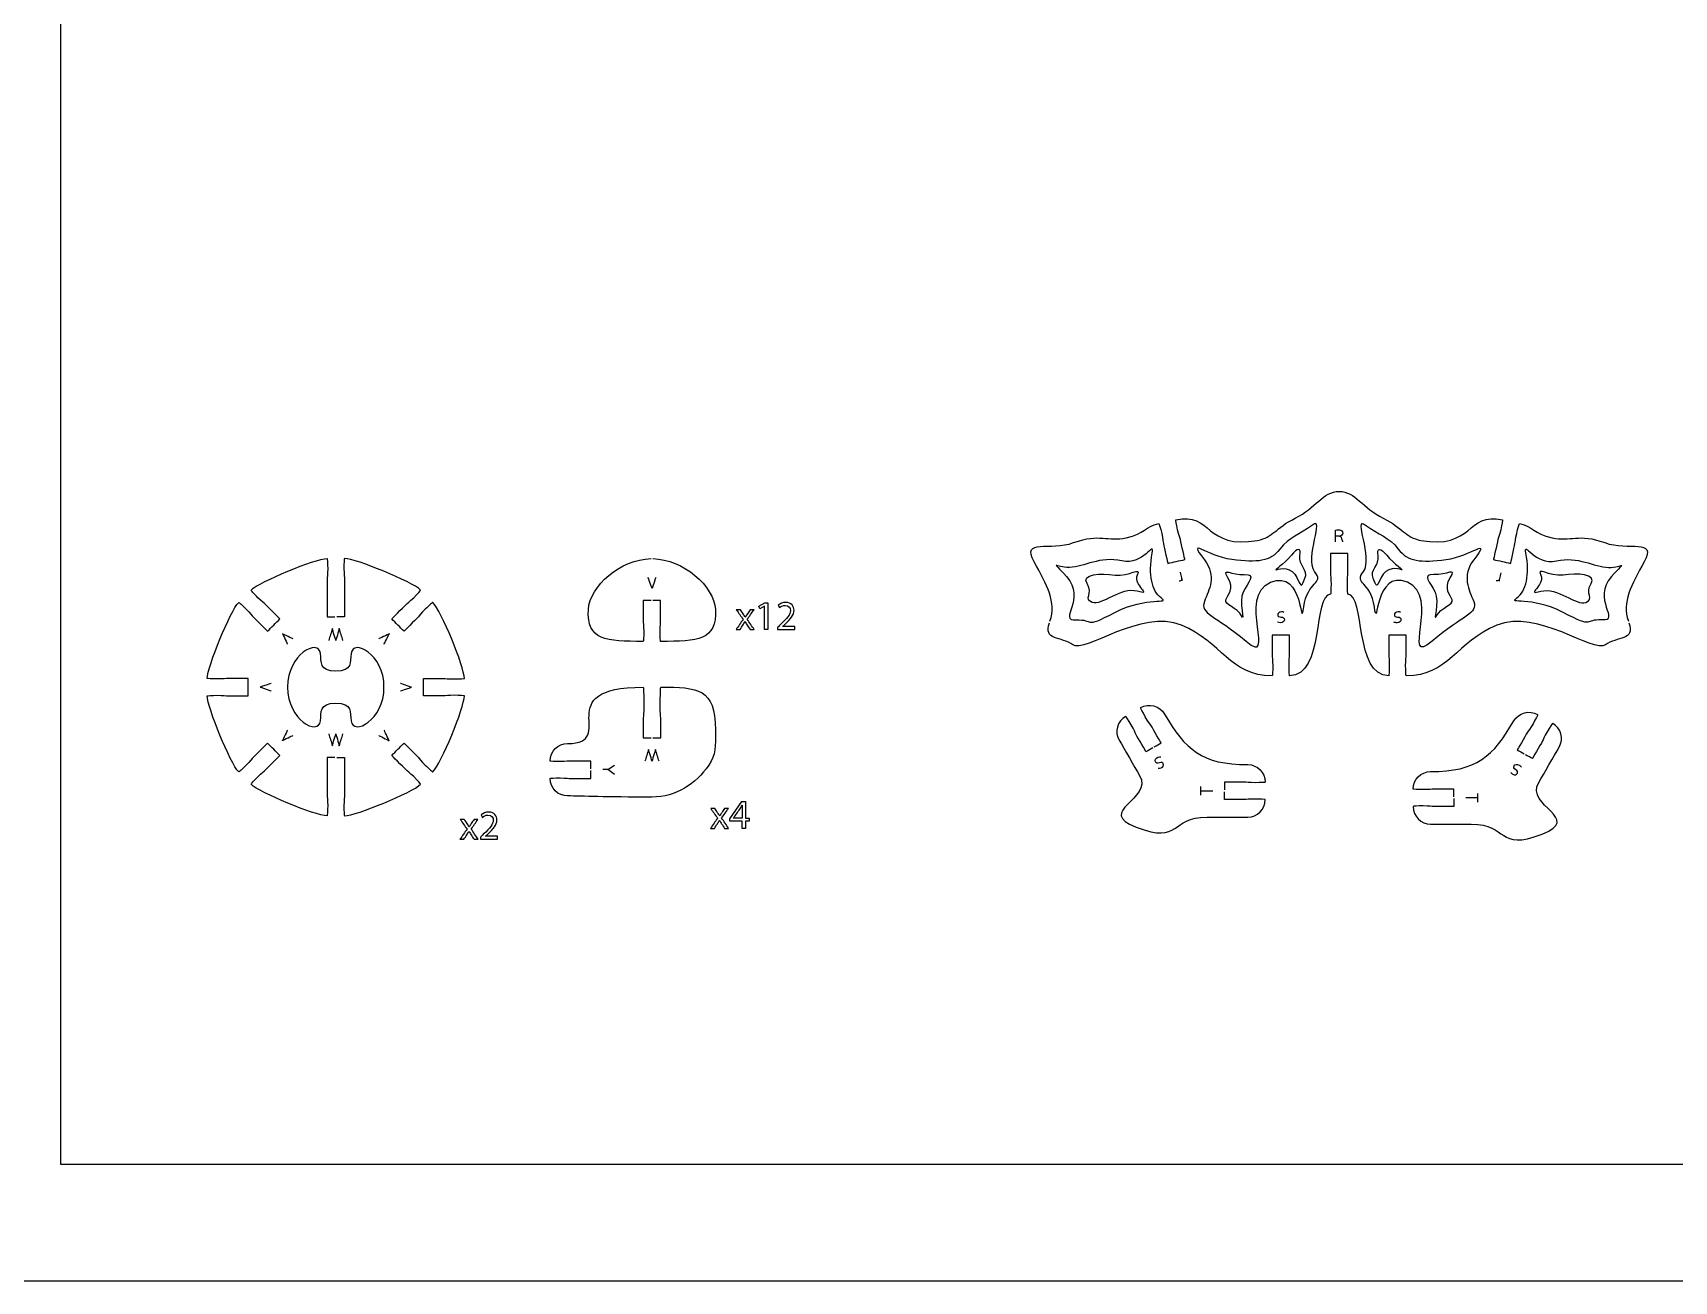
# Model space of a CAD drawing. Extents: x 0 to 1000, y 0 to 600.
# Drawn here: x 199 to 480.9, y 0.1 to 214.4 of the extents above; entities that cross this region are included whole.
import ezdxf

# ---------------------------------------------------------------- set-up
doc = ezdxf.new("R2010")
doc.units = 0
doc.header["$MEASUREMENT"] = 0
doc.layers.add('DEFAULT', color=7, linetype='CONTINUOUS')

msp = doc.modelspace()

# ---------------------------------------------------------------- linework, layer by layer
at = {"layer": 'DEFAULT', "color": 250}
for points in [[(1000, 0.1), (0, 0.1), (0, 600.1), (1000, 600.1)], [(324.66, 115.95), (324.65, 115.95), (323.85, 115.52), (323.73, 115.99), (324.73, 116.53), (325.26, 116.53), (325.26, 111.94), (324.66, 111.94)], [(320.84, 77.82), (320.84, 79.07), (318.71, 79.07), (318.71, 79.48), (320.76, 82.41), (321.43, 82.41), (321.43, 79.56), (322.07, 79.56), (322.07, 79.07), (321.43, 79.07), (321.43, 77.82)]]:
    msp.add_lwpolyline(points, close=True, dxfattribs=at)
for points in [[(349.41, 570.1), (980, 570.1), (980, 20.1), (203.84, 20.1), (203.84, 570.1), (223.83, 570.1)], [(298.91, 87.09), (297.75, 87.9), (296.89, 87.9)], [(297.75, 87.9), (298.91, 88.67)], [(399.63, 83.51), (399.63, 85)], [(399.63, 84.26), (401.65, 84.26)], [(447.11, 83.07), (445.09, 83.07)], [(447.11, 83.81), (447.11, 82.32)]]:
    msp.add_lwpolyline(points, dxfattribs=at)
at = {"layer": 'DEFAULT', "color": 1}
for points, knots in [([(373.7, 113.4), (374.87, 116.62), (373.17, 119.57), (370.99, 123.59), (368.77, 127.67), (373.68, 125.38), (377.77, 126.87), (382.3, 128.52), (383.57, 126.98), (386.81, 127.7), (390.04, 128.43), (390.03, 129.61), (392.41, 130.14), (392.47, 130.14), (392.68, 129.39), (392.89, 128.46), (393.1, 127.51), (393.13, 126.9), (393.17, 126.73), (393.36, 125.87), (393.94, 123.31), (393.94, 123.31), (394.91, 123.53), (395.89, 123.75), (396.86, 123.96), (396.86, 123.96), (396.29, 126.53), (396.1, 127.38), (396.06, 127.55), (395.83, 128.12), (395.62, 129.07), (395.41, 130.01), (395.28, 130.78), (395.34, 130.8), (401.45, 132.16), (400.43, 125.6), (409.34, 127.26), (412.1, 127.77), (412.34, 129.35), (415.83, 131.07), (419.32, 132.79), (420.57, 135.65), (423.37, 135.65), (426.17, 135.65), (427.42, 132.79), (430.91, 131.07), (434.39, 129.35), (434.63, 127.77), (437.4, 127.26), (446.3, 125.6), (445.29, 132.16), (451.4, 130.8), (451.45, 130.78), (451.32, 130.01), (451.11, 129.07), (450.9, 128.12), (450.67, 127.55), (450.64, 127.38), (450.44, 126.53), (449.87, 123.96), (449.87, 123.96), (450.85, 123.75), (451.82, 123.53), (452.8, 123.31), (452.8, 123.31), (453.37, 125.87), (453.56, 126.73), (453.6, 126.9), (453.63, 127.51), (453.85, 128.46), (454.05, 129.39), (454.27, 130.14), (454.33, 130.14), (456.7, 129.61), (456.69, 128.43), (459.93, 127.7), (463.16, 126.98), (464.44, 128.52), (468.97, 126.87), (473.06, 125.38), (477.96, 127.67), (475.75, 123.59), (473.56, 119.57), (471.87, 116.62), (473.03, 113.4)], [0, 0, 0, 0, 1, 1, 1, 2, 2, 2, 3, 3, 3, 4, 4, 4, 5, 5, 5, 6, 6, 6, 7, 7, 7, 15.493915, 15.493915, 15.493915, 16.493915, 16.493915, 16.493915, 17.493915, 17.493915, 17.493915, 18.493915, 18.493915, 18.493915, 19.493915, 19.493915, 19.493915, 20.493915, 20.493915, 20.493915, 21.493915, 21.493915, 21.493915, 22.493915, 22.493915, 22.493915, 23.493915, 23.493915, 23.493915, 24.493915, 24.493915, 24.493915, 25.493915, 25.493915, 25.493915, 26.493915, 26.493915, 26.493915, 27.493915, 27.493915, 27.493915, 35.987831, 35.987831, 35.987831, 36.987831, 36.987831, 36.987831, 37.987831, 37.987831, 37.987831, 38.987831, 38.987831, 38.987831, 39.987831, 39.987831, 39.987831, 40.987831, 40.987831, 40.987831, 41.987831, 41.987831, 41.987831, 42.987831, 42.987831, 42.987831, 42.987831]), ([(250.91, 89.98), (250.46, 89.98), (250, 89.98), (249.55, 89.98), (249.55, 87.81), (249.55, 85.65), (249.55, 83.48), (249.55, 83.31), (249.66, 82.7), (249.66, 81.73), (249.66, 80.76), (249.61, 79.98), (249.56, 79.98), (247.56, 79.98), (237.92, 83.97), (236.51, 85.38), (236.47, 85.43), (236.99, 86.01), (237.67, 86.69), (238.36, 87.38), (238.85, 87.74), (238.98, 87.86), (239.6, 88.48), (241.45, 90.34), (241.45, 90.34), (240.75, 91.04), (240.04, 91.75), (239.33, 92.45), (239.33, 92.45), (237.48, 90.6), (236.86, 89.98), (236.73, 89.86), (236.37, 89.36), (235.69, 88.68), (235.01, 87.99), (234.42, 87.47), (234.38, 87.51), (232.97, 88.92), (228.98, 98.56), (228.98, 100.56), (228.98, 100.61), (229.76, 100.66), (230.73, 100.66), (231.69, 100.66), (232.3, 100.56), (232.48, 100.56), (233.35, 100.56), (235.98, 100.56), (235.98, 100.56), (235.98, 101.56), (235.98, 102.56), (235.98, 103.56), (235.98, 103.56), (233.35, 103.56), (232.48, 103.56), (232.3, 103.56), (231.7, 103.46), (230.73, 103.46), (229.76, 103.46), (228.98, 103.5), (228.98, 103.56), (228.98, 105.56), (232.97, 115.19), (234.38, 116.61), (234.42, 116.65), (235.01, 116.13), (235.69, 115.44), (236.38, 114.76), (236.73, 114.26), (236.86, 114.14), (237.48, 113.51), (239.33, 111.66), (239.33, 111.66), (240.04, 112.37), (240.75, 113.07), (241.46, 113.78), (241.46, 113.78), (239.6, 115.63), (238.98, 116.26), (238.85, 116.38), (238.36, 116.74), (237.67, 117.42), (236.99, 118.1), (236.47, 118.69), (236.51, 118.73), (237.92, 120.14), (247.56, 124.14), (249.56, 124.14), (249.61, 124.14), (249.66, 123.35), (249.66, 122.38), (249.66, 121.42), (249.56, 120.81), (249.56, 120.63), (249.55, 119.76), (249.55, 114.13), (249.55, 114.13), (250, 114.13), (250.46, 114.13), (250.91, 114.13)], [0, 0, 0, 0, 3.83, 3.83, 3.83, 22.25, 22.25, 22.25, 23.25, 23.25, 23.25, 24.25, 24.25, 24.25, 25.25, 25.25, 25.25, 26.25, 26.25, 26.25, 27.25, 27.25, 27.25, 28.25, 28.25, 28.25, 36.742355, 36.742355, 36.742355, 37.742355, 37.742355, 37.742355, 38.742355, 38.742355, 38.742355, 39.742355, 39.742355, 39.742355, 40.742355, 40.742355, 40.742355, 41.742355, 41.742355, 41.742355, 42.742355, 42.742355, 42.742355, 43.742355, 43.742355, 43.742355, 52.252355, 52.252355, 52.252355, 53.252355, 53.252355, 53.252355, 54.252355, 54.252355, 54.252355, 55.252355, 55.252355, 55.252355, 56.252355, 56.252355, 56.252355, 57.252355, 57.252355, 57.252355, 58.252355, 58.252355, 58.252355, 59.252355, 59.252355, 59.252355, 67.758853, 67.758853, 67.758853, 68.758853, 68.758853, 68.758853, 69.758853, 69.758853, 69.758853, 70.758853, 70.758853, 70.758853, 71.758853, 71.758853, 71.758853, 72.758853, 72.758853, 72.758853, 73.758853, 73.758853, 73.758853, 74.758853, 74.758853, 74.758853, 78.588853, 78.588853, 78.588853, 78.588853]), ([(251.21, 89.98), (251.66, 89.98), (252.11, 89.98), (252.56, 89.98), (252.56, 87.81), (252.56, 85.65), (252.56, 83.48), (252.56, 83.31), (252.46, 82.7), (252.45, 81.73), (252.45, 80.77), (252.5, 79.98), (252.55, 79.98), (254.55, 79.98), (264.19, 83.97), (265.61, 85.39), (265.64, 85.43), (265.13, 86.01), (264.44, 86.7), (263.76, 87.38), (263.26, 87.74), (263.13, 87.86), (262.51, 88.48), (260.66, 90.34), (260.66, 90.34), (261.36, 91.04), (262.07, 91.75), (262.78, 92.46), (262.78, 92.46), (264.64, 90.6), (265.25, 89.98), (265.38, 89.86), (265.74, 89.36), (266.42, 88.68), (267.1, 87.99), (267.69, 87.47), (267.73, 87.51), (269.14, 88.92), (273.13, 98.56), (273.13, 100.56), (273.13, 100.61), (272.35, 100.66), (271.38, 100.66), (270.42, 100.66), (269.81, 100.56), (269.63, 100.56), (268.47, 100.56), (267.3, 100.56), (266.13, 100.56), (266.13, 101.56), (266.13, 102.56), (266.13, 103.56), (266.13, 103.56), (268.76, 103.56), (269.63, 103.56), (269.81, 103.56), (270.41, 103.46), (271.38, 103.46), (272.35, 103.46), (273.13, 103.5), (273.13, 103.56), (273.13, 105.56), (269.14, 115.19), (267.73, 116.61), (267.69, 116.65), (267.1, 116.13), (266.42, 115.44), (265.73, 114.76), (265.38, 114.26), (265.25, 114.14), (264.63, 113.51), (262.78, 111.66), (262.78, 111.66), (262.07, 112.37), (261.36, 113.07), (260.66, 113.78), (260.66, 113.78), (262.52, 115.63), (263.13, 116.26), (263.26, 116.38), (263.76, 116.74), (264.44, 117.42), (265.12, 118.1), (265.64, 118.69), (265.61, 118.73), (264.19, 120.15), (254.56, 124.13), (252.56, 124.13), (252.5, 124.13), (252.45, 123.35), (252.45, 122.39), (252.45, 121.42), (252.56, 120.81), (252.55, 120.64), (252.56, 119.76), (252.56, 114.13), (252.56, 114.13), (252.11, 114.13), (251.66, 114.13), (251.21, 114.13)], [0, 0, 0, 0, 3.83, 3.83, 3.83, 22.26, 22.26, 22.26, 23.26, 23.26, 23.26, 24.26, 24.26, 24.26, 25.26, 25.26, 25.26, 26.26, 26.26, 26.26, 27.26, 27.26, 27.26, 28.26, 28.26, 28.26, 36.766498, 36.766498, 36.766498, 37.766498, 37.766498, 37.766498, 38.766498, 38.766498, 38.766498, 39.766498, 39.766498, 39.766498, 40.766498, 40.766498, 40.766498, 41.766498, 41.766498, 41.766498, 42.766498, 42.766498, 42.766498, 52.696498, 52.696498, 52.696498, 61.196503, 61.196503, 61.196503, 62.196503, 62.196503, 62.196503, 63.196503, 63.196503, 63.196503, 64.196503, 64.196503, 64.196503, 65.196503, 65.196503, 65.196503, 66.196503, 66.196503, 66.196503, 67.196503, 67.196503, 67.196503, 68.196503, 68.196503, 68.196503, 76.703001, 76.703001, 76.703001, 77.703001, 77.703001, 77.703001, 78.703001, 78.703001, 78.703001, 79.703001, 79.703001, 79.703001, 80.703001, 80.703001, 80.703001, 81.703001, 81.703001, 81.703001, 82.703001, 82.703001, 82.703001, 83.703001, 83.703001, 83.703001, 87.533001, 87.533001, 87.533001, 87.533001]), ([(305.19, 116.91), (304.74, 116.91), (304.29, 116.91), (303.84, 116.91), (303.84, 115.75), (303.84, 114.58), (303.84, 113.41), (303.84, 113.24), (303.94, 112.63), (303.94, 111.66), (303.94, 110.7), (303.9, 109.91), (303.84, 109.91), (297.48, 109.91), (294.12, 110.06), (294.43, 115.4), (294.66, 119.42), (299.97, 124.03), (305.19, 124.12)], [0, 0, 0, 0, 3.83, 3.83, 3.83, 13.75, 13.75, 13.75, 14.75, 14.75, 14.75, 15.75, 15.75, 15.75, 16.75, 16.75, 16.75, 17.75, 17.75, 17.75, 17.75]), ([(305.49, 124.12), (310.71, 124.03), (316.01, 119.42), (316.25, 115.4), (316.55, 110.06), (313.2, 109.91), (306.84, 109.91), (306.79, 109.91), (306.74, 110.7), (306.74, 111.66), (306.74, 112.63), (306.84, 113.24), (306.84, 113.41), (306.84, 114.58), (306.84, 115.75), (306.84, 116.91), (306.39, 116.91), (305.94, 116.91), (305.49, 116.91)], [0, 0, 0, 0, 1, 1, 1, 2, 2, 2, 3, 3, 3, 4, 4, 4, 13.92, 13.92, 13.92, 17.74, 17.74, 17.74, 17.74]), ([(473.13, 113.11), (474.25, 110), (471.05, 110.77), (469.08, 109.32), (467.08, 107.85), (457.42, 115.56), (450.45, 112.7), (443.49, 109.84), (442.2, 104), (434.87, 104), (434.82, 104.01), (434.78, 104.79), (434.78, 105.75), (434.78, 106.72), (434.88, 107.33), (434.88, 107.5), (434.88, 108.38), (434.88, 111), (434.88, 111), (433.88, 111), (432.88, 111), (431.88, 111), (431.88, 109.84), (431.88, 108.67), (431.88, 107.5), (431.88, 107.33), (431.98, 106.72), (431.98, 105.76), (431.97, 104.79), (431.93, 104.01), (431.88, 104.01), (425.88, 104.01), (427.91, 118), (424.87, 118), (424.81, 118), (424.77, 118.79), (424.77, 119.76), (424.77, 120.72), (424.87, 121.33), (424.87, 121.51), (424.87, 122.67), (424.87, 123.84), (424.87, 125.01), (423.87, 125.01), (422.87, 125.01), (421.87, 125.01), (421.87, 125.01), (421.87, 122.38), (421.87, 121.51), (421.87, 121.33), (421.97, 120.72), (421.97, 119.76), (421.97, 118.79), (421.92, 118), (421.87, 118), (418.83, 118), (420.86, 104.01), (414.86, 104.01), (414.8, 104.01), (414.76, 104.79), (414.76, 105.76), (414.76, 106.72), (414.85, 107.33), (414.86, 107.5), (414.86, 108.67), (414.86, 109.84), (414.86, 111), (413.86, 111), (412.85, 111), (411.85, 111), (411.85, 111), (411.85, 108.38), (411.86, 107.5), (411.86, 107.33), (411.96, 106.72), (411.96, 105.75), (411.96, 104.79), (411.91, 104.01), (411.86, 104), (404.53, 104), (403.24, 109.84), (396.28, 112.7), (389.32, 115.56), (379.66, 107.85), (377.65, 109.32), (375.68, 110.77), (372.48, 110), (373.6, 113.12)], [0, 0, 0, 0, 1, 1, 1, 2, 2, 2, 3, 3, 3, 4, 4, 4, 5, 5, 5, 6, 6, 6, 14.51, 14.51, 14.51, 24.43, 24.43, 24.43, 25.43, 25.43, 25.43, 26.43, 26.43, 26.43, 27.43, 27.43, 27.43, 28.43, 28.43, 28.43, 29.43, 29.43, 29.43, 39.35, 39.35, 39.35, 47.85, 47.85, 47.85, 48.85, 48.85, 48.85, 49.85, 49.85, 49.85, 50.85, 50.85, 50.85, 51.85, 51.85, 51.85, 52.85, 52.85, 52.85, 53.85, 53.85, 53.85, 63.77, 63.77, 63.77, 72.28, 72.28, 72.28, 73.28, 73.28, 73.28, 74.28, 74.28, 74.28, 75.28, 75.28, 75.28, 76.28, 76.28, 76.28, 77.28, 77.28, 77.28, 78.28, 78.28, 78.28, 78.28]), ([(253.68, 96.28), (253.51, 97.74), (253.95, 99.3), (251.05, 99.3), (248.15, 99.3), (248.6, 97.74), (248.43, 96.28), (248.12, 93.62), (242.74, 96.4), (242.79, 102.06), (242.74, 107.71), (248.12, 110.49), (248.43, 107.83), (248.6, 106.37), (248.16, 104.81), (251.06, 104.81), (253.96, 104.81), (253.51, 106.37), (253.68, 107.83), (253.99, 110.49), (259.37, 107.71), (259.33, 102.06), (259.37, 96.4), (253.99, 93.62), (253.68, 96.28)], [1, 1, 1, 1, 2, 2, 2, 3, 3, 3, 4, 4, 4, 5, 5, 5, 6, 6, 6, 7, 7, 7, 8, 8, 8, 9, 9, 9, 9]), ([(294.86, 88.03), (294.86, 88.48), (294.86, 88.93), (294.86, 89.38), (293.69, 89.38), (292.52, 89.38), (291.36, 89.38), (291.18, 89.38), (290.57, 89.28), (289.61, 89.28), (288.64, 89.28), (287.86, 89.32), (287.86, 89.38), (287.86, 91.04), (289.2, 92.38), (290.86, 92.38), (299.71, 92.38), (287.51, 102.05), (303.86, 102.05), (303.92, 101.98), (303.96, 99.58), (303.96, 98.63), (303.96, 97.66), (303.86, 97.06), (303.86, 96.88), (303.86, 95.71), (303.86, 94.55), (303.86, 93.38), (304.31, 93.38), (304.76, 93.38), (305.21, 93.38)], [0, 0, 0, 0, 3.83, 3.83, 3.83, 13.75, 13.75, 13.75, 14.75, 14.75, 14.75, 15.75, 15.75, 15.75, 16.75, 16.75, 16.75, 17.75, 17.75, 17.75, 18.75, 18.75, 18.75, 19.75, 19.75, 19.75, 29.67, 29.67, 29.67, 33.49, 33.49, 33.49, 33.49]), ([(305.51, 93.38), (305.96, 93.38), (306.41, 93.38), (306.86, 93.38), (306.86, 94.55), (306.86, 95.71), (306.86, 96.88), (306.86, 97.06), (306.76, 97.66), (306.76, 98.63), (306.76, 99.6), (306.81, 102.06), (306.86, 102.06), (313.22, 102.06), (316.26, 101.85), (316.26, 94.76), (316.26, 91.75), (316.38, 90.55), (315.1, 88.66), (312.91, 85.44), (309.48, 83.18), (305.35, 83.18), (297.34, 83.18), (293.45, 83.38), (290.86, 83.38), (289.2, 83.38), (287.86, 84.72), (287.86, 86.38), (287.86, 86.43), (288.64, 86.48), (289.61, 86.48), (290.57, 86.48), (291.18, 86.38), (291.36, 86.38), (292.52, 86.38), (293.69, 86.38), (294.86, 86.38), (294.86, 86.83), (294.86, 87.28), (294.86, 87.73)], [0, 0, 0, 0, 3.83, 3.83, 3.83, 13.75, 13.75, 13.75, 14.75, 14.75, 14.75, 15.75, 15.75, 15.75, 16.75, 16.75, 16.75, 17.75, 17.75, 17.75, 18.75, 18.75, 18.75, 19.75, 19.75, 19.75, 20.75, 20.75, 20.75, 21.75, 21.75, 21.75, 22.75, 22.75, 22.75, 32.67, 32.67, 32.67, 36.49, 36.49, 36.49, 36.49]), ([(391.62, 91.81), (392.01, 92.03), (392.4, 92.26), (392.79, 92.49), (392.79, 92.49), (391.47, 94.76), (391.04, 95.52), (390.95, 95.67), (390.56, 96.14), (390.07, 96.98), (389.59, 97.82), (389.24, 98.52), (389.28, 98.55), (390.72, 99.37), (392.55, 98.88), (393.38, 97.45), (396.89, 91.38), (399.78, 88.76), (407.68, 88.76), (409.34, 88.76), (410.68, 87.42), (410.68, 85.76), (410.68, 85.7), (409.89, 85.66), (408.93, 85.66), (407.96, 85.66), (407.35, 85.76), (407.18, 85.76), (406.01, 85.76), (404.84, 85.76), (403.68, 85.76), (403.68, 85.31), (403.68, 84.86), (403.68, 84.41)], [0, 0, 0, 0, 3.826552, 3.826552, 3.826552, 4.826552, 4.826552, 4.826552, 5.826552, 5.826552, 5.826552, 6.826552, 6.826552, 6.826552, 7.826552, 7.826552, 7.826552, 8.826552, 8.826552, 8.826552, 9.826552, 9.826552, 9.826552, 10.826552, 10.826552, 10.826552, 11.826552, 11.826552, 11.826552, 21.746552, 21.746552, 21.746552, 25.576552, 25.576552, 25.576552, 25.576552]), ([(391.36, 91.66), (390.97, 91.43), (390.58, 91.21), (390.19, 90.98), (390.19, 90.98), (388.88, 93.25), (388.44, 94.01), (388.35, 94.16), (388.13, 94.74), (387.65, 95.58), (387.17, 96.42), (386.74, 97.07), (386.69, 97.04), (385.25, 96.21), (384.76, 94.38), (385.59, 92.94), (386.47, 91.43), (388.22, 88.4), (389.09, 86.88), (391.48, 82.76), (381.41, 80.77), (388.51, 78.03), (396.3, 75.03), (394.29, 79.76), (400.67, 79.76), (403.01, 79.76), (405.34, 79.76), (407.68, 79.76), (409.34, 79.76), (410.68, 81.1), (410.68, 82.76), (410.68, 82.81), (409.89, 82.86), (408.93, 82.86), (407.96, 82.86), (407.35, 82.76), (407.18, 82.76), (406.01, 82.76), (404.84, 82.76), (403.68, 82.76), (403.68, 83.21), (403.68, 83.66), (403.68, 84.11)], [0, 0, 0, 0, 3.835205, 3.835205, 3.835205, 4.835205, 4.835205, 4.835205, 5.835205, 5.835205, 5.835205, 6.835205, 6.835205, 6.835205, 7.835205, 7.835205, 7.835205, 8.835205, 8.835205, 8.835205, 9.835205, 9.835205, 9.835205, 10.835205, 10.835205, 10.835205, 30.685205, 30.685205, 30.685205, 31.685205, 31.685205, 31.685205, 32.685205, 32.685205, 32.685205, 33.685205, 33.685205, 33.685205, 43.605205, 43.605205, 43.605205, 47.425205, 47.425205, 47.425205, 47.425205]), ([(443.06, 83.22), (443.06, 83.67), (443.06, 84.12), (443.06, 84.57), (441.89, 84.57), (440.72, 84.57), (439.56, 84.57), (439.38, 84.57), (438.77, 84.47), (437.81, 84.47), (436.84, 84.47), (436.06, 84.51), (436.06, 84.57), (436.06, 86.22), (437.4, 87.56), (439.06, 87.56), (446.96, 87.56), (449.85, 90.2), (453.35, 96.26), (454.18, 97.69), (456.01, 98.18), (457.45, 97.35), (457.5, 97.33), (457.14, 96.62), (456.66, 95.79), (456.18, 94.95), (455.79, 94.47), (455.7, 94.32), (455.26, 93.56), (453.95, 91.29), (453.95, 91.29), (454.34, 91.07), (454.73, 90.84), (455.12, 90.62)], [0, 0, 0, 0, 3.82, 3.82, 3.82, 13.74, 13.74, 13.74, 14.74, 14.74, 14.74, 15.74, 15.74, 15.74, 16.74, 16.74, 16.74, 17.74, 17.74, 17.74, 18.74, 18.74, 18.74, 19.74, 19.74, 19.74, 20.74, 20.74, 20.74, 21.74, 21.74, 21.74, 25.566552, 25.566552, 25.566552, 25.566552]), ([(443.06, 82.92), (443.06, 82.47), (443.06, 82.02), (443.06, 81.57), (441.89, 81.57), (440.72, 81.57), (439.56, 81.57), (439.38, 81.57), (438.77, 81.67), (437.81, 81.67), (436.84, 81.67), (436.06, 81.62), (436.06, 81.57), (436.06, 79.91), (437.4, 78.56), (439.06, 78.56), (441.39, 78.56), (443.73, 78.56), (446.06, 78.56), (452.44, 78.56), (450.44, 73.83), (458.22, 76.84), (465.32, 79.58), (455.25, 81.57), (457.64, 85.69), (458.52, 87.21), (460.27, 90.24), (461.14, 91.75), (461.97, 93.19), (461.48, 95.02), (460.05, 95.85), (460, 95.88), (459.57, 95.22), (459.08, 94.39), (458.6, 93.55), (458.38, 92.97), (458.29, 92.82), (457.86, 92.06), (456.54, 89.79), (456.54, 89.79), (456.15, 90.02), (455.76, 90.24), (455.37, 90.47)], [0, 0, 0, 0, 3.83, 3.83, 3.83, 13.75, 13.75, 13.75, 14.75, 14.75, 14.75, 15.75, 15.75, 15.75, 16.75, 16.75, 16.75, 36.6, 36.6, 36.6, 37.6, 37.6, 37.6, 38.6, 38.6, 38.6, 39.6, 39.6, 39.6, 40.6, 40.6, 40.6, 41.6, 41.6, 41.6, 42.6, 42.6, 42.6, 43.6, 43.6, 43.6, 47.435205, 47.435205, 47.435205, 47.435205])]:
    msp.add_open_spline(points, degree=3, knots=knots, dxfattribs=at)
at = {"layer": 'DEFAULT', "color": 5}
for points, knots in [([(400.22, 123.91), (397.09, 128.06), (400.53, 124.54), (404.95, 123.97), (409.37, 123.41), (411.55, 123.61), (413.17, 125.75), (414.79, 127.9), (416.53, 128.15), (418.77, 129.89), (421.01, 131.63), (417.4, 124.16), (419.15, 121.92), (420.89, 119.68), (417.9, 120.36), (417.28, 115.82), (416.66, 111.27), (417.35, 122.46), (411.59, 120.07), (405.82, 117.69), (412.73, 105.43), (407.38, 109.94), (402.03, 114.45), (399.41, 114.7), (400.22, 116.75), (401.03, 118.81), (402.34, 121.11), (400.22, 123.91)], [1, 1, 1, 1, 2, 2, 2, 3, 3, 3, 4, 4, 4, 5, 5, 5, 6, 6, 6, 7, 7, 7, 8, 8, 8, 9, 9, 9, 10, 10, 10, 10]), ([(446.47, 123.91), (449.6, 128.06), (446.16, 124.54), (441.74, 123.97), (437.32, 123.41), (435.14, 123.61), (433.52, 125.75), (431.9, 127.9), (430.16, 128.15), (427.91, 129.89), (425.67, 131.63), (429.28, 124.16), (427.54, 121.92), (425.8, 119.68), (428.79, 120.36), (429.41, 115.82), (430.03, 111.27), (429.34, 122.46), (435.1, 120.07), (440.86, 117.69), (433.95, 105.43), (439.31, 109.94), (444.66, 114.45), (447.28, 114.7), (446.47, 116.75), (445.66, 118.81), (444.35, 121.11), (446.47, 123.91)], [1, 1, 1, 1, 2, 2, 2, 3, 3, 3, 4, 4, 4, 5, 5, 5, 6, 6, 6, 7, 7, 7, 8, 8, 8, 9, 9, 9, 10, 10, 10, 10]), ([(376.56, 121.03), (373.78, 124.13), (374.51, 122.54), (377.06, 122.61), (379.62, 122.67), (382.29, 124.6), (386.03, 123.73), (389.76, 122.85), (391.7, 127.45), (391.26, 125.07), (390.57, 121.36), (391.19, 118.56), (392.81, 117.38), (394.43, 116.19), (390.45, 117.78), (384.84, 114.87), (379.24, 111.96), (381.42, 113.8), (378.18, 113.59), (374.95, 113.39), (379.99, 117.22), (376.56, 121.03)], [0, 0, 0, 0, 1, 1, 1, 2, 2, 2, 3, 3, 3, 4, 4, 4, 5, 5, 5, 6, 6, 6, 7, 7, 7, 7]), ([(470.12, 121.03), (472.9, 124.13), (472.18, 122.54), (469.63, 122.61), (467.07, 122.67), (464.4, 124.6), (460.66, 123.73), (456.93, 122.85), (454.99, 127.45), (455.43, 125.07), (456.12, 121.36), (455.49, 118.56), (453.88, 117.38), (452.26, 116.19), (456.24, 117.78), (461.84, 114.87), (467.45, 111.96), (465.27, 113.8), (468.51, 113.59), (471.74, 113.39), (466.7, 117.22), (470.12, 121.03)], [0, 0, 0, 0, 1, 1, 1, 2, 2, 2, 3, 3, 3, 4, 4, 4, 5, 5, 5, 6, 6, 6, 7, 7, 7, 7])]:
    msp.add_open_spline(points, degree=3, knots=knots, dxfattribs=at)
at = {"layer": 'DEFAULT', "color": 250}
for points, knots in [([(422.72, 127.03), (422.72, 127.69), (422.72, 128.36), (422.72, 129.02), (422.85, 129.05), (423.04, 129.07), (423.22, 129.07), (423.5, 129.07), (423.68, 129.01), (423.81, 128.9), (423.91, 128.81), (423.97, 128.67), (423.97, 128.52), (423.97, 128.25), (423.78, 127.96), (423.4, 127.96)], [0, 0, 0, 0, 5.652, 5.652, 5.652, 6.652, 6.652, 6.652, 7.652, 7.652, 7.652, 8.652, 8.652, 8.652, 9.652, 9.652, 9.652, 9.652]), ([(424.02, 127.03), (423.97, 127.09), (423.92, 127.26), (423.84, 127.51), (423.73, 127.86), (423.62, 127.95), (423.31, 127.96), (423.11, 127.96), (422.92, 127.96), (422.72, 127.96)], [0, 0, 0, 0, 1, 1, 1, 2, 2, 2, 3.658, 3.658, 3.658, 3.658]), ([(396.05, 121.77), (396.13, 121.45), (396.2, 121.12), (396.27, 120.8), (396.31, 120.63), (396.34, 120.49), (396.38, 120.36)], [0, 0, 0, 0, 2.829859, 2.829859, 2.829859, 3.829859, 3.829859, 3.829859, 3.829859]), ([(451.14, 121.67), (451.06, 121.35), (450.99, 121.02), (450.92, 120.7), (450.88, 120.53), (450.85, 120.38), (450.83, 120.25)], [0, 0, 0, 0, 2.829859, 2.829859, 2.829859, 3.829859, 3.829859, 3.829859, 3.829859]), ([(305.99, 120.9), (305.99, 120.9), (305.43, 119.27), (305.36, 119.01), (305.3, 119.26), (304.69, 120.9), (304.69, 120.9)], [0, 0, 0, 0, 1.02, 1.02, 1.02, 2.02, 2.02, 2.02, 2.02]), ([(396.31, 120.63), (396.29, 120.43), (396.16, 120.27), (395.98, 120.24), (395.95, 120.23), (395.93, 120.23), (395.91, 120.23)], [0, 0, 0, 0, 1, 1, 1, 2, 2, 2, 2]), ([(450.88, 120.53), (450.78, 120.36), (450.59, 120.27), (450.42, 120.31), (450.39, 120.32), (450.37, 120.32), (450.35, 120.33)], [0, 0, 0, 0, 1, 1, 1, 2, 2, 2, 2]), ([(326.93, 111.94), (326.93, 112.07), (326.93, 112.2), (326.93, 112.32), (327.1, 112.48), (327.26, 112.64), (327.42, 112.8), (328.59, 113.91), (329.12, 114.51), (329.13, 115.2), (329.13, 115.66), (328.9, 116.09), (328.22, 116.09), (327.8, 116.09), (327.46, 115.88), (327.24, 115.71), (327.18, 115.85), (327.11, 116), (327.05, 116.14), (327.36, 116.41), (327.82, 116.61), (328.34, 116.61), (329.33, 116.61), (329.75, 115.93), (329.75, 115.27), (329.75, 114.43), (329.13, 113.74), (328.17, 112.81), (328.05, 112.7), (327.92, 112.59), (327.8, 112.47), (327.8, 112.47), (327.8, 112.46), (327.8, 112.46), (328.49, 112.46), (329.17, 112.46), (329.86, 112.46), (329.86, 112.29), (329.86, 112.12), (329.86, 111.94), (328.89, 111.94), (327.91, 111.94), (326.93, 111.94)], [8.302, 8.302, 8.302, 8.302, 9.382, 9.382, 9.382, 11.305538, 11.305538, 11.305538, 12.305538, 12.305538, 12.305538, 13.305538, 13.305538, 13.305538, 14.305538, 14.305538, 14.305538, 15.666127, 15.666127, 15.666127, 16.666127, 16.666127, 16.666127, 17.666127, 17.666127, 17.666127, 18.666127, 18.666127, 18.666127, 20.082149, 20.082149, 20.082149, 20.121149, 20.121149, 20.121149, 25.963149, 25.963149, 25.963149, 27.424149, 27.424149, 27.424149, 35.726149, 35.726149, 35.726149, 35.726149]), ([(320.53, 115.36), (320.7, 115.11), (320.86, 114.87), (321.02, 114.63), (321.15, 114.44), (321.25, 114.26), (321.37, 114.07), (321.37, 114.07), (321.38, 114.07), (321.39, 114.07), (321.5, 114.27), (321.61, 114.45), (321.73, 114.63), (321.89, 114.87), (322.05, 115.12), (322.21, 115.36), (322.43, 115.36), (322.65, 115.36), (322.88, 115.36), (322.49, 114.81), (322.1, 114.26), (321.71, 113.71), (322.11, 113.12), (322.51, 112.53), (322.91, 111.94), (322.68, 111.94), (322.44, 111.94), (322.21, 111.94), (322.04, 112.2), (321.87, 112.46), (321.71, 112.71), (321.57, 112.91), (321.46, 113.1), (321.34, 113.31), (321.33, 113.31), (321.33, 113.31), (321.32, 113.31), (321.21, 113.1), (321.09, 112.92), (320.96, 112.71), (320.8, 112.46), (320.64, 112.2), (320.47, 111.94), (320.24, 111.94), (320.01, 111.94), (319.79, 111.94), (320.19, 112.52), (320.6, 113.11), (321, 113.69), (320.61, 114.24), (320.23, 114.8), (319.84, 115.36), (320.07, 115.36), (320.3, 115.36), (320.53, 115.36)], [1.96, 1.96, 1.96, 1.96, 4.456157, 4.456157, 4.456157, 5.456157, 5.456157, 5.456157, 5.516157, 5.516157, 5.516157, 6.516157, 6.516157, 6.516157, 8.985432, 8.985432, 8.985432, 10.886432, 10.886432, 10.886432, 16.614291, 16.614291, 16.614291, 22.662167, 22.662167, 22.662167, 24.663167, 24.663167, 24.663167, 27.265696, 27.265696, 27.265696, 28.265696, 28.265696, 28.265696, 28.305696, 28.305696, 28.305696, 29.305696, 29.305696, 29.305696, 31.897908, 31.897908, 31.897908, 33.837908, 33.837908, 33.837908, 39.859284, 39.859284, 39.859284, 45.623484, 45.623484, 45.623484, 47.583484, 47.583484, 47.583484, 47.583484]), ([(413.89, 114.88), (413.79, 114.94), (413.63, 115), (413.44, 115), (413.05, 115), (412.81, 114.76), (412.81, 114.46), (412.81, 114.24), (413.07, 114.1), (413.35, 114.1), (413.78, 114.1), (413.95, 113.91), (413.95, 113.64), (413.95, 113.32), (413.71, 113.1), (413.27, 113.1), (413.07, 113.1), (412.89, 113.14), (412.76, 113.22)], [0, 0, 0, 0, 1, 1, 1, 2, 2, 2, 3, 3, 3, 4, 4, 4, 5, 5, 5, 6, 6, 6, 6]), ([(433.91, 114.88), (433.81, 114.94), (433.65, 115), (433.47, 115), (433.07, 115), (432.84, 114.76), (432.84, 114.46), (432.84, 114.24), (433.09, 114.1), (433.37, 114.1), (433.8, 114.1), (433.98, 113.91), (433.98, 113.64), (433.98, 113.32), (433.73, 113.1), (433.3, 113.1), (433.1, 113.1), (432.91, 113.14), (432.78, 113.22)], [0, 0, 0, 0, 1, 1, 1, 2, 2, 2, 3, 3, 3, 4, 4, 4, 5, 5, 5, 6, 6, 6, 6]), ([(243.67, 110.36), (243.67, 110.36), (242.12, 111.12), (241.89, 111.25), (242.02, 111.02), (242.75, 109.44), (242.75, 109.44)], [0, 0, 0, 0, 1.019799, 1.019799, 1.019799, 2.019799, 2.019799, 2.019799, 2.019799]), ([(252.28, 110.08), (252.07, 110.75), (251.86, 111.43), (251.65, 112.1), (251.58, 111.85), (251.06, 110.08), (251.06, 110.08), (251.06, 110.08), (250.53, 111.85), (250.47, 112.1), (250.26, 111.43), (250.05, 110.75), (249.84, 110.08)], [0, 0, 0, 0, 6.000044, 6.000044, 6.000044, 7.000044, 7.000044, 7.000044, 8.000044, 8.000044, 8.000044, 13.999791, 13.999791, 13.999791, 13.999791]), ([(259.35, 109.44), (259.35, 109.44), (260.12, 110.99), (260.25, 111.22), (260.02, 111.09), (258.44, 110.36), (258.44, 110.36)], [0, 0, 0, 0, 1.019799, 1.019799, 1.019799, 2.019799, 2.019799, 2.019799, 2.019799]), ([(239.96, 102.7), (239.96, 102.7), (238.33, 102.15), (238.08, 102.08), (238.33, 102.01), (239.96, 101.4), (239.96, 101.4)], [0, 0, 0, 0, 1.019, 1.019, 1.019, 2.019, 2.019, 2.019, 2.019]), ([(262.15, 101.41), (262.15, 101.41), (263.78, 101.97), (264.04, 102.04), (263.78, 102.1), (262.15, 102.71), (262.15, 102.71)], [0, 0, 0, 0, 1.02, 1.02, 1.02, 2.02, 2.02, 2.02, 2.02]), ([(242.76, 94.67), (242.76, 94.67), (241.99, 93.12), (241.86, 92.89), (242.09, 93.02), (243.67, 93.75), (243.67, 93.75)], [0, 0, 0, 0, 1.019799, 1.019799, 1.019799, 2.019799, 2.019799, 2.019799, 2.019799]), ([(249.84, 94.03), (250.05, 93.36), (250.26, 92.69), (250.47, 92.01), (250.53, 92.27), (251.06, 94.03), (251.06, 94.03), (251.06, 94.03), (251.58, 92.27), (251.65, 92.01), (251.86, 92.69), (252.07, 93.36), (252.28, 94.03)], [0, 0, 0, 0, 6.000044, 6.000044, 6.000044, 7.000044, 7.000044, 7.000044, 8.000044, 8.000044, 8.000044, 13.999791, 13.999791, 13.999791, 13.999791]), ([(258.44, 93.76), (258.44, 93.76), (259.99, 93), (260.22, 92.86), (260.09, 93.09), (259.36, 94.67), (259.36, 94.67)], [0, 0, 0, 0, 1.019799, 1.019799, 1.019799, 2.019799, 2.019799, 2.019799, 2.019799]), ([(306.58, 89.33), (306.37, 90), (306.16, 90.68), (305.95, 91.35), (305.88, 91.1), (305.36, 89.33), (305.36, 89.33), (305.36, 89.33), (304.84, 91.1), (304.77, 91.35), (304.56, 90.68), (304.35, 90), (304.14, 89.33)], [0, 0, 0, 0, 5.999089, 5.999089, 5.999089, 6.999089, 6.999089, 6.999089, 7.999089, 7.999089, 7.999089, 13.997882, 13.997882, 13.997882, 13.997882]), ([(392.31, 88.13), (392.43, 88.11), (392.6, 88.12), (392.77, 88.19), (393.14, 88.33), (393.27, 88.64), (393.16, 88.92), (393.08, 89.12), (392.79, 89.16), (392.53, 89.06), (392.13, 88.9), (391.9, 89.01), (391.8, 89.26), (391.68, 89.56), (391.83, 89.86), (392.24, 90.02), (392.42, 90.09), (392.61, 90.11), (392.76, 90.09)], [0, 0, 0, 0, 1, 1, 1, 2, 2, 2, 3, 3, 3, 4, 4, 4, 5, 5, 5, 6, 6, 6, 6]), ([(452.84, 87.45), (452.9, 87.35), (453.01, 87.22), (453.17, 87.13), (453.51, 86.93), (453.84, 87.02), (453.98, 87.28), (454.09, 87.47), (453.94, 87.72), (453.7, 87.86), (453.33, 88.08), (453.27, 88.32), (453.41, 88.56), (453.57, 88.84), (453.9, 88.91), (454.27, 88.69), (454.44, 88.59), (454.58, 88.46), (454.65, 88.33)], [0, 0, 0, 0, 1, 1, 1, 2, 2, 2, 3, 3, 3, 4, 4, 4, 5, 5, 5, 6, 6, 6, 6]), ([(320.84, 79.56), (320.84, 80.07), (320.84, 80.58), (320.84, 81.09), (320.84, 81.33), (320.85, 81.57), (320.87, 81.81), (320.86, 81.81), (320.85, 81.81), (320.84, 81.81), (320.7, 81.54), (320.59, 81.35), (320.46, 81.14), (320.09, 80.62), (319.71, 80.1), (319.34, 79.58), (319.34, 79.57), (319.34, 79.57), (319.34, 79.56), (319.84, 79.56), (320.34, 79.56), (320.84, 79.56)], [4.261, 4.261, 4.261, 4.261, 8.602, 8.602, 8.602, 9.602, 9.602, 9.602, 9.662, 9.662, 9.662, 10.662, 10.662, 10.662, 16.109279, 16.109279, 16.109279, 16.148279, 16.148279, 16.148279, 20.409279, 20.409279, 20.409279, 20.409279]), ([(273.12, 79.36), (273.29, 79.12), (273.45, 78.87), (273.61, 78.63), (273.74, 78.44), (273.84, 78.26), (273.96, 78.07), (273.96, 78.07), (273.97, 78.07), (273.98, 78.07), (274.09, 78.27), (274.2, 78.45), (274.32, 78.63), (274.48, 78.88), (274.64, 79.12), (274.8, 79.36), (275.02, 79.36), (275.24, 79.36), (275.47, 79.36), (275.08, 78.81), (274.69, 78.26), (274.3, 77.71), (274.7, 77.12), (275.1, 76.53), (275.5, 75.95), (275.27, 75.95), (275.03, 75.95), (274.8, 75.95), (274.63, 76.2), (274.46, 76.46), (274.29, 76.71), (274.16, 76.91), (274.05, 77.1), (273.93, 77.31), (273.92, 77.31), (273.92, 77.31), (273.91, 77.31), (273.8, 77.1), (273.68, 76.92), (273.55, 76.71), (273.39, 76.46), (273.22, 76.2), (273.06, 75.95), (272.83, 75.95), (272.6, 75.95), (272.38, 75.95), (272.78, 76.53), (273.18, 77.11), (273.59, 77.69), (273.2, 78.25), (272.82, 78.8), (272.43, 79.36), (272.66, 79.36), (272.89, 79.36), (273.12, 79.36)], [0, 0, 0, 0, 2.496157, 2.496157, 2.496157, 3.496157, 3.496157, 3.496157, 3.556157, 3.556157, 3.556157, 4.556157, 4.556157, 4.556157, 7.025432, 7.025432, 7.025432, 8.926432, 8.926432, 8.926432, 14.655108, 14.655108, 14.655108, 20.702157, 20.702157, 20.702157, 22.703157, 22.703157, 22.703157, 25.304849, 25.304849, 25.304849, 26.304849, 26.304849, 26.304849, 26.344849, 26.344849, 26.344849, 27.344849, 27.344849, 27.344849, 29.936219, 29.936219, 29.936219, 31.876219, 31.876219, 31.876219, 37.896774, 37.896774, 37.896774, 43.661796, 43.661796, 43.661796, 45.621796, 45.621796, 45.621796, 45.621796]), ([(275.9, 75.95), (275.9, 76.07), (275.9, 76.2), (275.9, 76.33), (276.07, 76.48), (276.23, 76.64), (276.39, 76.8), (277.56, 77.91), (278.09, 78.51), (278.1, 79.2), (278.1, 79.67), (277.87, 80.1), (277.19, 80.1), (276.77, 80.1), (276.43, 79.88), (276.21, 79.71), (276.15, 79.85), (276.08, 80), (276.02, 80.14), (276.33, 80.41), (276.79, 80.61), (277.31, 80.61), (278.3, 80.61), (278.72, 79.93), (278.72, 79.28), (278.72, 78.43), (278.1, 77.75), (277.14, 76.81), (277.02, 76.7), (276.89, 76.59), (276.77, 76.48), (276.77, 76.47), (276.77, 76.47), (276.77, 76.46), (277.46, 76.46), (278.14, 76.46), (278.83, 76.46), (278.83, 76.29), (278.83, 76.12), (278.83, 75.95), (277.86, 75.95), (276.88, 75.95), (275.9, 75.95)], [8.302, 8.302, 8.302, 8.302, 9.382, 9.382, 9.382, 11.305538, 11.305538, 11.305538, 12.305538, 12.305538, 12.305538, 13.305538, 13.305538, 13.305538, 14.305538, 14.305538, 14.305538, 15.666127, 15.666127, 15.666127, 16.666127, 16.666127, 16.666127, 17.666127, 17.666127, 17.666127, 18.666127, 18.666127, 18.666127, 20.081471, 20.081471, 20.081471, 20.121471, 20.121471, 20.121471, 25.963471, 25.963471, 25.963471, 27.423471, 27.423471, 27.423471, 35.725471, 35.725471, 35.725471, 35.725471]), ([(316.14, 81.24), (316.31, 81), (316.47, 80.75), (316.63, 80.51), (316.76, 80.32), (316.86, 80.14), (316.98, 79.95), (316.98, 79.95), (316.99, 79.95), (317, 79.95), (317.11, 80.15), (317.22, 80.33), (317.34, 80.51), (317.5, 80.76), (317.66, 81), (317.82, 81.24), (318.04, 81.24), (318.26, 81.24), (318.49, 81.24), (318.1, 80.69), (317.71, 80.14), (317.32, 79.59), (317.72, 79), (318.12, 78.41), (318.52, 77.82), (318.29, 77.82), (318.05, 77.82), (317.82, 77.82), (317.65, 78.08), (317.48, 78.34), (317.32, 78.59), (317.18, 78.79), (317.07, 78.98), (316.95, 79.19), (316.94, 79.19), (316.94, 79.19), (316.94, 79.19), (316.82, 78.98), (316.7, 78.8), (316.58, 78.59), (316.41, 78.34), (316.25, 78.08), (316.08, 77.82), (315.85, 77.82), (315.62, 77.82), (315.4, 77.82), (315.8, 78.41), (316.21, 78.99), (316.61, 79.57), (316.22, 80.13), (315.84, 80.68), (315.45, 81.24), (315.68, 81.24), (315.91, 81.24), (316.14, 81.24)], [0, 0, 0, 0, 2.49699, 2.49699, 2.49699, 3.49699, 3.49699, 3.49699, 3.55699, 3.55699, 3.55699, 4.55699, 4.55699, 4.55699, 7.026266, 7.026266, 7.026266, 8.927266, 8.927266, 8.927266, 14.655124, 14.655124, 14.655124, 20.703827, 20.703827, 20.703827, 22.704827, 22.704827, 22.704827, 25.308195, 25.308195, 25.308195, 26.308195, 26.308195, 26.308195, 26.348195, 26.348195, 26.348195, 27.348195, 27.348195, 27.348195, 29.941248, 29.941248, 29.941248, 31.881248, 31.881248, 31.881248, 37.902624, 37.902624, 37.902624, 43.667646, 43.667646, 43.667646, 45.627646, 45.627646, 45.627646, 45.627646])]:
    msp.add_open_spline(points, degree=3, knots=knots, dxfattribs=at)
at = {"layer": 'DEFAULT', "color": 3}
for points in [[(415.16, 124.7), (416.25, 125.97), (416.91, 126.11), (416.62, 124.58), (416.32, 123.04), (418.11, 122.13), (417.49, 120.76), (416.86, 119.39), (416.99, 118.94), (416.12, 120.86), (415.25, 122.79), (413.18, 122.46), (412.6, 122.21), (412.01, 121.96), (413.88, 123.21), (415.16, 124.7)], [(431.53, 124.7), (430.43, 125.97), (429.78, 126.11), (430.07, 124.58), (430.36, 123.04), (428.58, 122.13), (429.2, 120.76), (429.82, 119.39), (429.7, 118.94), (430.57, 120.86), (431.44, 122.79), (433.51, 122.46), (434.09, 122.21), (434.68, 121.96), (432.81, 123.21), (431.53, 124.7)], [(380.07, 119.83), (381.21, 118), (379.39, 117.27), (380.96, 116.61), (382.54, 115.94), (385.9, 119.31), (388.68, 118.52), (391.46, 117.73), (387.9, 119.55), (388.68, 121.26), (389.47, 122.97), (387.32, 120.92), (384.88, 121.3), (382.43, 121.67), (379.04, 121.48), (380.07, 119.83)], [(404.25, 120.84), (405.41, 118.96), (404.25, 117.85), (403.92, 117.06), (403.58, 116.28), (405.91, 115.71), (406.61, 114.29), (407.32, 112.87), (406.03, 116.82), (406.86, 118.39), (407.69, 119.97), (409.23, 121.55), (407.07, 121.38), (404.91, 121.22), (403.04, 122.79), (404.25, 120.84)], [(442.44, 120.84), (441.28, 118.96), (442.44, 117.85), (442.77, 117.06), (443.1, 116.28), (440.78, 115.71), (440.08, 114.29), (439.37, 112.87), (440.66, 116.82), (439.83, 118.39), (439, 119.97), (437.46, 121.55), (439.62, 121.38), (441.78, 121.22), (443.64, 122.79), (442.44, 120.84)], [(466.62, 119.83), (465.48, 118), (467.3, 117.27), (465.72, 116.61), (464.15, 115.94), (460.79, 119.31), (458, 118.52), (455.22, 117.73), (458.79, 119.55), (458, 121.26), (457.21, 122.97), (459.36, 120.92), (461.81, 121.3), (464.26, 121.67), (467.65, 121.48), (466.62, 119.83)]]:
    msp.add_open_spline(points, degree=3, knots=[0, 0, 0, 0, 1, 1, 1, 2, 2, 2, 3, 3, 3, 4, 4, 4, 5, 5, 5, 5], dxfattribs=at)

doc.saveas('drawing.dxf')
